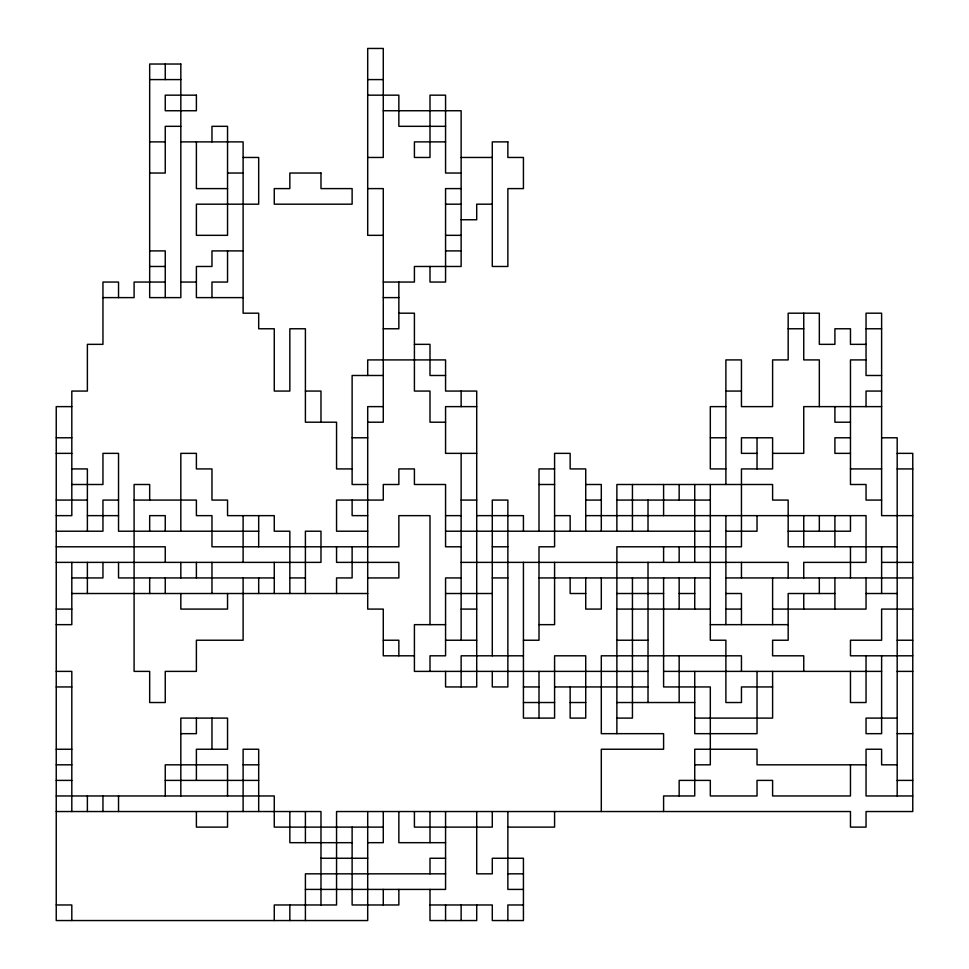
<?xml version="1.0" encoding="UTF-8"?>
<svg xmlns="http://www.w3.org/2000/svg" width="969" height="969" viewBox="0 0 969 969"><rect width="100%" height="100%" fill="white"/><g stroke="black" fill="none" stroke-linecap="round" stroke-linejoin="round"><path stroke-width="1.45" d="M149.674 79.591L180.828 79.591M367.699 79.591L383.276 79.591M367.699 95.168L398.853 95.168L398.853 126.321L445.57 126.321M383.276 110.745L461.135 110.745L461.135 266.475L414.417 266.475L414.417 282.052L383.276 282.052M180.828 126.321L165.251 126.321L165.251 173.039L149.674 173.039M149.674 141.886L165.251 141.886M180.828 141.886L243.11 141.886L243.11 313.193L258.687 313.193L258.687 328.77L274.263 328.77L274.263 391.064L289.84 391.064L289.84 328.77L305.405 328.77L305.405 422.205L336.558 422.205L336.558 468.923L352.122 468.923M445.57 141.886L414.417 141.886L414.417 157.463L429.994 157.463L429.994 95.168L445.57 95.168L445.57 173.039L461.135 173.039M243.11 157.463L258.687 157.463L258.687 204.18L196.392 204.18L196.392 235.334L227.545 235.334L227.545 126.321L211.969 126.321L211.969 141.886M367.699 157.463L383.276 157.463L383.276 48.45L367.699 48.45L367.699 235.334L383.276 235.334M461.135 157.463L492.288 157.463M227.545 173.039L243.11 173.039M227.545 188.604L196.392 188.604L196.392 141.886M367.699 188.604L383.276 188.604L383.276 422.205L367.699 422.205M461.135 188.604L445.57 188.604L445.57 282.052L429.994 282.052L429.994 266.475M445.57 204.18L461.135 204.18M492.288 204.18L476.712 204.18L476.712 219.757L461.135 219.757M445.57 235.334L461.135 235.334M149.674 250.898L165.251 250.898L165.251 297.616M243.11 250.898L211.969 250.898L211.969 266.475L196.392 266.475L196.392 297.616L243.11 297.616M445.57 250.898L461.135 250.898M149.674 266.475L165.251 266.475M165.251 282.052L134.097 282.052L134.097 297.616L102.956 297.616M180.828 282.052L196.392 282.052M383.276 297.616L398.853 297.616M398.853 313.193L414.417 313.193L414.417 391.064L429.994 391.064L429.994 422.205L445.57 422.205M383.276 328.77L398.853 328.77L398.853 282.052M788.172 328.77L803.749 328.77M866.044 328.77L881.62 328.77M414.417 344.346L429.994 344.346L429.994 375.487L445.57 375.487M866.044 344.346L850.467 344.346L850.467 328.77L834.903 328.77L834.903 344.346L819.326 344.346L819.326 313.193L788.172 313.193L788.172 359.911L772.608 359.911L772.608 406.629L741.455 406.629L741.455 359.911L725.89 359.911L725.89 484.5M866.044 359.911L850.467 359.911L850.467 484.5L866.044 484.5L866.044 500.077L881.62 500.077M383.276 375.487L352.122 375.487L352.122 484.5L367.699 484.5M881.62 375.487L866.044 375.487L866.044 313.193L881.62 313.193L881.62 515.641L912.762 515.641M305.405 391.064L320.981 391.064L320.981 422.205M725.89 391.064L741.455 391.064M881.62 391.064L866.044 391.064L866.044 406.629M71.815 406.629L56.238 406.629L56.238 920.55L367.699 920.55L367.699 811.537M383.276 406.629L367.699 406.629L367.699 609.089L383.276 609.089L383.276 655.807L414.417 655.807M476.712 406.629L445.57 406.629L445.57 453.359L476.712 453.359M725.89 406.629L710.313 406.629L710.313 468.923L725.89 468.923M881.62 406.629L803.749 406.629L803.749 453.359L772.608 453.359M850.467 422.205L834.903 422.205L834.903 406.629M56.238 437.782L71.815 437.782M352.122 437.782L367.699 437.782M710.313 437.782L725.89 437.782M850.467 437.782L834.903 437.782L834.903 453.359L850.467 453.359M881.62 437.782L897.185 437.782L897.185 795.961M56.238 453.359L71.815 453.359M757.031 453.359L741.455 453.359L741.455 437.782L772.608 437.782L772.608 468.923L741.455 468.923L741.455 546.795L616.878 546.795L616.878 733.666M897.185 453.359L912.762 453.359L912.762 811.537L866.044 811.537L866.044 827.114L850.467 827.114L850.467 811.537L336.558 811.537L336.558 904.973L274.263 904.973L274.263 920.55M71.815 468.923L87.38 468.923L87.38 531.218M554.583 468.923L539.006 468.923L539.006 531.218M850.467 468.923L881.62 468.923M897.185 468.923L912.762 468.923M71.815 484.5L102.956 484.5L102.956 453.359L118.533 453.359L118.533 531.218L258.687 531.218M539.006 484.5L554.583 484.5M585.724 484.5L601.301 484.5L601.301 531.218M56.238 500.077L87.38 500.077M118.533 500.077L102.956 500.077L102.956 531.218L56.238 531.218M134.097 500.077L196.392 500.077L196.392 515.641L211.969 515.641L211.969 546.795L398.853 546.795L398.853 515.641L429.994 515.641L429.994 624.654M461.135 500.077L476.712 500.077M585.724 500.077L601.301 500.077M616.878 500.077L710.313 500.077M56.238 515.641L71.815 515.641L71.815 391.064L87.38 391.064L87.38 344.346L102.956 344.346L102.956 282.052L118.533 282.052L118.533 297.616M87.38 515.641L118.533 515.641M367.699 515.641L352.122 515.641L352.122 500.077M445.57 515.641L461.135 515.641M476.712 515.641L523.43 515.641L523.43 531.218M554.583 515.641L570.147 515.641L570.147 531.218M585.724 515.641L866.044 515.641L866.044 562.371L803.749 562.371L803.749 577.936M367.699 531.218L336.558 531.218L336.558 500.077L383.276 500.077L383.276 484.5L398.853 484.5L398.853 468.923L414.417 468.923L414.417 484.5L445.57 484.5L445.57 546.795L461.135 546.795M445.57 531.218L710.313 531.218M725.89 531.218L757.031 531.218L757.031 515.641M788.172 531.218L850.467 531.218L850.467 515.641M56.238 546.795L165.251 546.795L165.251 562.371M492.288 546.795L507.865 546.795M897.185 546.795L788.172 546.795L788.172 500.077L772.608 500.077L772.608 484.5L616.878 484.5L616.878 531.218M56.238 562.371L320.981 562.371L320.981 531.218L305.405 531.218L305.405 593.512M461.135 562.371L788.172 562.371L788.172 577.936M881.62 562.371L912.762 562.371M71.815 577.936L102.956 577.936L102.956 562.371M274.263 577.936L118.533 577.936L118.533 562.371M289.84 577.936L305.405 577.936M367.699 577.936L398.853 577.936L398.853 562.371L336.558 562.371L336.558 546.795M461.135 577.936L445.57 577.936L445.57 655.807L429.994 655.807L429.994 671.384M492.288 577.936L507.865 577.936M539.006 577.936L710.313 577.936M725.89 577.936L912.762 577.936M71.815 593.512L367.699 593.512M445.57 593.512L492.288 593.512M585.724 593.512L570.147 593.512L570.147 577.936M616.878 593.512L663.595 593.512M679.16 593.512L694.737 593.512M725.89 593.512L741.455 593.512L741.455 624.654M834.903 593.512L788.172 593.512L788.172 640.23L772.608 640.23L772.608 655.807L803.749 655.807L803.749 671.384M866.044 593.512L897.185 593.512M56.238 609.089L71.815 609.089M461.135 609.089L476.712 609.089M616.878 609.089L710.313 609.089M725.89 609.089L741.455 609.089M772.608 609.089L866.044 609.089L866.044 577.936M912.762 609.089L881.62 609.089L881.62 640.23L850.467 640.23L850.467 655.807L912.762 655.807M56.238 624.654L71.815 624.654L71.815 562.371M445.57 624.654L414.417 624.654L414.417 671.384L648.019 671.384M539.006 624.654L554.583 624.654L554.583 562.371M710.313 624.654L788.172 624.654M383.276 640.23L398.853 640.23L398.853 655.807M445.57 640.23L476.712 640.23M523.43 640.23L539.006 640.23L539.006 546.795L554.583 546.795L554.583 453.359L570.147 453.359L570.147 468.923L585.724 468.923L585.724 531.218M616.878 640.23L648.019 640.23M897.185 640.23L912.762 640.23M523.43 655.807L461.135 655.807L461.135 686.948M56.238 671.384L71.815 671.384L71.815 811.537M663.595 671.384L881.62 671.384M897.185 671.384L912.762 671.384M56.238 686.948L71.815 686.948M523.43 686.948L539.006 686.948M554.583 686.948L648.019 686.948M772.608 686.948L741.455 686.948L741.455 702.525L725.89 702.525L725.89 640.23L710.313 640.23L710.313 484.5M523.43 702.525L554.583 702.525M570.147 702.525L585.724 702.525M616.878 702.525L694.737 702.525M616.878 718.102L632.442 718.102L632.442 577.936M694.737 718.102L772.608 718.102L772.608 671.384M897.185 718.102L866.044 718.102L866.044 733.666L881.62 733.666L881.62 655.807M180.828 733.666L196.392 733.666L196.392 718.102M897.185 733.666L912.762 733.666M56.238 749.243L71.815 749.243M56.238 764.82L71.815 764.82M243.11 764.82L258.687 764.82M694.737 764.82L710.313 764.82L710.313 686.948L663.595 686.948L663.595 577.936M866.044 764.82L757.031 764.82L757.031 749.243L694.737 749.243L694.737 795.961L663.595 795.961L663.595 811.537M897.185 764.82L881.62 764.82L881.62 749.243L866.044 749.243L866.044 795.961L912.762 795.961M56.238 780.396L71.815 780.396M165.251 780.396L258.687 780.396M897.185 780.396L912.762 780.396M56.238 795.961L274.263 795.961L274.263 827.114L383.276 827.114M56.238 811.537L320.981 811.537L320.981 904.973M507.865 827.114L554.583 827.114L554.583 811.537M352.122 842.679L289.84 842.679L289.84 811.537M367.699 842.679L383.276 842.679L383.276 811.537M445.57 842.679L398.853 842.679L398.853 811.537M320.981 858.255L367.699 858.255M445.57 858.255L429.994 858.255L429.994 873.832M445.57 873.832L305.405 873.832L305.405 920.55M507.865 873.832L523.43 873.832M305.405 889.409L445.57 889.409L445.57 811.537M523.43 889.409L507.865 889.409L507.865 811.537M56.238 904.973L71.815 904.973L71.815 920.55M429.994 904.973L492.288 904.973L492.288 920.55L523.43 920.55L523.43 858.255L492.288 858.255L492.288 873.832L476.712 873.832L476.712 811.537M523.43 904.973L507.865 904.973L507.865 920.55M881.62 546.795L881.62 593.512M866.044 655.807L866.044 702.525L850.467 702.525L850.467 671.384M850.467 546.795L850.467 577.936M850.467 764.82L850.467 795.961L772.608 795.961L772.608 780.396L757.031 780.396L757.031 795.961L710.313 795.961L710.313 780.396L679.16 780.396L679.16 795.961M834.903 515.641L834.903 546.795M834.903 577.936L834.903 609.089M819.326 406.629L819.326 359.911L803.749 359.911L803.749 313.193M819.326 515.641L819.326 531.218M819.326 577.936L819.326 593.512M803.749 515.641L803.749 546.795M803.749 593.512L803.749 609.089M772.608 577.936L772.608 624.654M757.031 437.782L757.031 468.923M757.031 671.384L757.031 733.666L694.737 733.666L694.737 671.384M741.455 562.371L741.455 577.936M741.455 671.384L741.455 655.807L601.301 655.807L601.301 733.666L663.595 733.666L663.595 749.243L601.301 749.243L601.301 811.537M725.89 515.641L725.89 624.654M694.737 484.5L694.737 562.371M694.737 577.936L694.737 609.089M679.16 484.5L679.16 500.077M679.16 546.795L679.16 562.371M679.16 577.936L679.16 609.089M679.16 655.807L679.16 702.525M663.595 484.5L663.595 515.641M663.595 546.795L663.595 562.371M648.019 500.077L648.019 531.218M648.019 562.371L648.019 702.525M632.442 484.5L632.442 531.218M601.301 577.936L601.301 609.089L585.724 609.089L585.724 577.936M570.147 686.948L570.147 718.102L585.724 718.102L585.724 655.807L554.583 655.807L554.583 718.102L523.43 718.102L523.43 562.371M539.006 671.384L539.006 718.102M492.288 655.807L492.288 500.077L507.865 500.077L507.865 686.948L492.288 686.948L492.288 671.384M492.288 811.537L492.288 827.114L414.417 827.114L414.417 811.537M476.712 904.973L476.712 920.55L429.994 920.55L429.994 889.409M461.135 391.064L461.135 406.629M461.135 453.359L461.135 640.23M461.135 904.973L461.135 920.55M445.57 671.384L445.57 686.948L476.712 686.948L476.712 391.064L445.57 391.064L445.57 359.911L367.699 359.911L367.699 375.487M445.57 904.973L445.57 920.55M429.994 811.537L429.994 842.679M398.853 889.409L398.853 904.973L352.122 904.973L352.122 827.114M383.276 889.409L383.276 904.973M352.122 546.795L352.122 577.936L336.558 577.936L336.558 593.512M305.405 811.537L305.405 842.679M289.84 593.512L289.84 531.218L274.263 531.218L274.263 515.641L227.545 515.641L227.545 500.077L211.969 500.077L211.969 468.923L196.392 468.923L196.392 453.359L180.828 453.359L180.828 531.218M289.84 904.973L289.84 920.55M274.263 562.371L274.263 593.512M258.687 515.641L258.687 546.795M258.687 577.936L258.687 593.512M258.687 811.537L258.687 749.243L243.11 749.243L243.11 811.537M243.11 515.641L243.11 562.371M243.11 577.936L243.11 640.23L196.392 640.23L196.392 671.384L165.251 671.384L165.251 702.525L149.674 702.525L149.674 671.384L134.097 671.384L134.097 484.5L149.674 484.5L149.674 500.077M227.545 250.898L227.545 282.052L211.969 282.052L211.969 297.616M227.545 593.512L227.545 609.089L180.828 609.089L180.828 593.512M227.545 795.961L227.545 764.82L165.251 764.82L165.251 795.961M227.545 811.537L227.545 827.114L196.392 827.114L196.392 811.537M211.969 562.371L211.969 593.512M211.969 718.102L211.969 749.243M196.392 562.371L196.392 577.936M196.392 780.396L196.392 749.243L227.545 749.243L227.545 718.102L180.828 718.102L180.828 795.961M180.828 562.371L180.828 577.936M165.251 64.027L165.251 79.591M165.251 531.218L165.251 515.641L149.674 515.641L149.674 531.218M165.251 577.936L165.251 593.512M149.674 577.936L149.674 593.512M118.533 795.961L118.533 811.537M102.956 795.961L102.956 811.537M87.38 562.371L87.38 593.512M87.38 795.961L87.38 811.537M180.828 64.027L149.674 64.027L149.674 297.616L180.828 297.616L180.828 64.027M196.392 95.168L165.251 95.168L165.251 110.745L196.392 110.745L196.392 95.168M507.865 141.886L492.288 141.886L492.288 266.475L507.865 266.475L507.865 188.604L523.43 188.604L523.43 157.463L507.865 157.463L507.865 141.886M320.981 173.039L289.84 173.039L289.84 188.604L274.263 188.604L274.263 204.18L352.122 204.18L352.122 188.604L320.981 188.604L320.981 173.039"/></g></svg>
